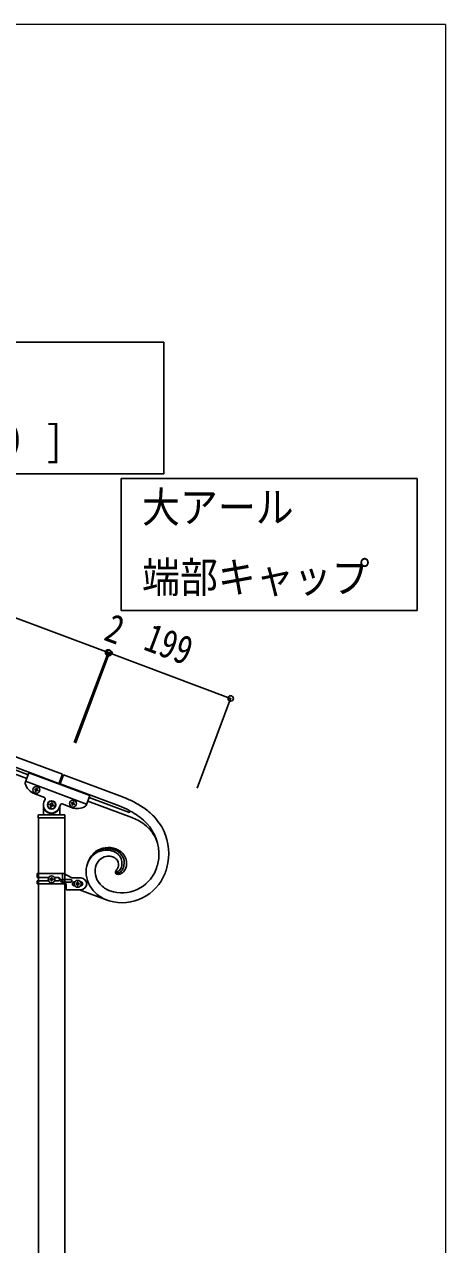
# Model space of a CAD drawing. Units: millimetres, scale not verified. Extents: x -4015 to 4015, y -2862 to 2860.
# Drawn here: x 3188 to 3835, y 934 to 2810 of the extents above; entities that cross this region are included whole.
import ezdxf
from ezdxf.enums import TextEntityAlignment as Align

# ---------------------------------------------------------------- set-up
doc = ezdxf.new("R2010")
doc.units = ezdxf.units.MM
doc.header["$LTSCALE"] = 10
doc.layers.add('0-3_YKK_A1', color=4, linetype='Continuous')
doc.layers.add('0-4_YKK_D', color=6, linetype='Continuous')
doc.layers.add('0-5_YKK_ZWAK', color=92, linetype='Continuous', lineweight=18)
doc.styles.add('ＭＳ ゴシック', font='')
doc.styles.get('ＭＳ ゴシック').set_extended_font_data('MS Gothic')

msp = doc.modelspace()

# ---------------------------------------------------------------- linework, layer by layer
at = {"layer": '0-3_YKK_A1'}
for p, q in [((2460.08, 1936.02), (3241, 1643.11)), ((2465.35, 1950.06), (3246.27, 1657.16)), ((3193.72, 1656.57), (2545.81, 1899.59)), ((3191.61, 1650.96), (2543.7, 1893.97)), ((3194.81, 1659.49), (3189.08, 1644.22)), ((3288.44, 1624.38), (3194.81, 1659.49)), ((3246.27, 1657.16), (3240.69, 1642.29)), ((3242.52, 1641.6), (3248.15, 1656.58)), ((3248.15, 1656.58), (3338.78, 1622.51)), ((3283.53, 1611.27), (3189.9, 1646.39)), ((3205.16, 1634.23), (3204.26, 1634.57)), ((3207.52, 1632.32), (3208.42, 1631.98)), ((3218.57, 1621.75), (3204.06, 1627.19)), ((3217.98, 1614.49), (3219.74, 1619.17)), ((3288.44, 1624.38), (3282.71, 1609.1)), ((3352.87, 1590.57), (3285.23, 1616)), ((3287.31, 1621.56), (3348.02, 1598.75)), ((3249.19, 1595.1), (3210.19, 1595.1)), ((3217.19, 1596.1), (3217.19, 1610.1)), ((3218.19, 1603.1), (3218.46, 1603.1)), ((3228.07, 1611.41), (3226.83, 1611.88)), ((3231.31, 1608.79), (3232.55, 1608.32)), ((3241.19, 1603.1), (3240.91, 1603.1)), ((3243.15, 1610.39), (3241.39, 1605.71)), ((3242.19, 1607.83), (3242.19, 1596.1)), ((3260.24, 1606.12), (3245.72, 1611.56)), ((3261, 1612.26), (3260.1, 1612.6)), ((3264.03, 1612.15), (3264.93, 1611.81)), ((3340.75, 1605.53), (3333.5, 1608.47)), ((3349.35, 1601.42), (3349.22, 1601.49)), ((3349.46, 1601.34), (3349.43, 1601.36)), ((3209.19, 1594.1), (3209.19, 1590.6)), ((3209.44, 801.6), (3209.44, 1590.1)), ((3249.94, 1590.1), (3209.44, 1590.1)), ((3249.69, 1590.1), (3209.69, 1590.1)), ((3249.94, 1590.1), (3249.94, 802.39)), ((3250.19, 1594.1), (3250.19, 1590.6)), ((3207.62, 1504.79), (3248.5, 1504.79)), ((3207.62, 1498.29), (3207.62, 1504.79)), ((3246.59, 1495.29), (3246.59, 1504.79)), ((3248.5, 1504.79), (3260.62, 1497.79)), ((3328.61, 1508.86), (3328.79, 1509.08)), ((3336.85, 1514.4), (3336.51, 1513.4)), ((3336.85, 1514.4), (3336.51, 1513.4)), ((3224.95, 1498.29), (3207.62, 1498.29)), ((3207.62, 1488.79), (3207.62, 1493.29)), ((3224.95, 1493.29), (3207.62, 1493.29)), ((3207.62, 1488.79), (3252.12, 1488.79)), ((3228.18, 1495.32), (3227.22, 1495.32)), ((3231.06, 1496.28), (3232.02, 1496.28)), ((3240.21, 1498.29), (3234.29, 1498.29)), ((3240.21, 1493.29), (3234.3, 1493.29)), ((3258.82, 1495.29), (3245.74, 1495.29)), ((3258.82, 1491.29), (3245.74, 1491.29)), ((3246.59, 1488.79), (3246.59, 1491.29)), ((3247.15, 1491.29), (3247.15, 1495.29)), ((3252.12, 1488.79), (3252.12, 1479.79)), ((3274.62, 1497.79), (3260.62, 1497.79)), ((3265.25, 1491.79), (3264.62, 1491.79)), ((3265.25, 1485.79), (3264.62, 1485.79)), ((3268.18, 1489.27), (3267.22, 1489.27)), ((3271.06, 1488.31), (3272.02, 1488.31)), ((3273.99, 1491.79), (3274.62, 1491.79)), ((3273.99, 1485.79), (3274.62, 1485.79)), ((3285.98, 1490.66), (3283.11, 1491.74)), ((3274.62, 1479.79), (3252.12, 1479.79)), ((3272.33, 1479.76), (3315.18, 1463.66)), ((3318.26, 1462.58), (3315.18, 1463.66)), ((3318.26, 1462.58), (3315.18, 1463.66)), ((3317.56, 1478.72), (3319.24, 1478.04))]:
    msp.add_line(p, q, dxfattribs=at)
for points in [[(3402.24, 2321.79), (3402.24, 2119.24), (2617.68, 2119.24), (2617.68, 2321.79)], [(3791.08, 2111.79), (3791.08, 1909.24), (3336.52, 1909.24), (3336.52, 2111.79)]]:
    msp.add_lwpolyline(points, close=True, dxfattribs=at)
for points in [[(3204.26, 1634.57), (3203.92, 1633.67), (3204.82, 1633.33)], [(3205.38, 1632.1), (3205.05, 1631.2), (3205.95, 1630.86), (3206.28, 1631.76)], [(3207.29, 1634.46), (3207.63, 1635.35), (3206.73, 1635.69), (3206.4, 1634.79)], [(3208.42, 1631.98), (3208.76, 1632.88), (3207.86, 1633.22)], [(3340.75, 1605.53), (3333.5, 1608.47), (3242.87, 1642.54)], [(3231, 1611.72), (3231.46, 1612.96), (3230.23, 1613.42), (3229.77, 1612.19)], [(3260.1, 1612.6), (3260.44, 1613.5), (3261.34, 1613.16)], [(3262.57, 1613.72), (3262.91, 1614.62), (3263.81, 1614.28), (3263.47, 1613.38)], [(3226.83, 1611.88), (3226.37, 1610.64), (3227.6, 1610.18)], [(3228.37, 1608.48), (3227.91, 1607.24), (3229.15, 1606.78), (3229.61, 1608.01)], [(3232.55, 1608.32), (3233.01, 1609.56), (3231.77, 1610.02)], [(3262.46, 1610.69), (3262.12, 1609.79), (3261.23, 1610.13), (3261.56, 1611.02)], [(3264.93, 1611.81), (3264.6, 1610.91), (3263.7, 1611.25)], [(3329.44, 1508.2), (3329.4, 1508.22), (3329.31, 1508.28)], [(3329.44, 1508.2), (3329.4, 1508.22), (3329.31, 1508.28)], [(3329.76, 1508.03), (3329.72, 1508.05), (3329.68, 1508.06)], [(3329.76, 1508.03), (3329.72, 1508.05), (3329.69, 1508.06)], [(3227.22, 1495.32), (3227.22, 1496.28), (3228.18, 1496.28)], [(3229.14, 1497.24), (3229.14, 1498.2), (3230.1, 1498.2), (3230.1, 1497.24)], [(3230.1, 1494.36), (3230.1, 1493.4), (3229.14, 1493.4), (3229.14, 1494.36)], [(3232.02, 1496.28), (3232.02, 1495.32), (3231.06, 1495.32)], [(3267.22, 1489.27), (3267.22, 1488.31), (3268.18, 1488.31)], [(3270.1, 1490.23), (3270.1, 1491.19), (3269.14, 1491.19), (3269.14, 1490.23)], [(3269.14, 1487.35), (3269.14, 1486.39), (3270.1, 1486.39), (3270.1, 1487.35)], [(3272.02, 1488.31), (3272.02, 1489.27), (3271.06, 1489.27)]]:
    msp.add_lwpolyline(points, dxfattribs=at)
for centre, radius in [((3206.34, 1633.28), 5.3), ((3229.69, 1610.1), 6.5), ((3229.69, 1610.1), 6), ((3262.52, 1612.2), 5.3), ((3229.62, 1495.8), 5.3), ((3269.62, 1488.79), 5.3)]:
    msp.add_circle(centre, radius, dxfattribs=at)
for centre, radius, start, end in [((3190.96, 1643.51), 2, 159.44, 197.93995), ((3212.84, 1650.6), 25, 197.93995, 249.44), ((3204.49, 1632.43), 0.96, 339.44, 69.44), ((3205.5, 1635.13), 0.96, 249.44, 339.44), ((3207.18, 1631.42), 0.96, 69.44, 159.44), ((3208.19, 1634.12), 0.96, 159.44, 249.44), ((3229.69, 1610.1), 12.5, 159.44, 339.44), ((3217.87, 1619.87), 2, 339.44, 69.44), ((3261.68, 1614.06), 0.96, 249.44, 339.44), ((3264.37, 1613.05), 0.96, 159.44, 249.44), ((3257.32, 1414.86), 223.06, 63.9976, 68.58065), ((3257.32, 1414.86), 223.06, 63.99763, 68.58069), ((3281.42, 1474.51), 158.94, 55.50192, 62.37535), ((3281.42, 1474.51), 158.94, 55.50192, 62.37535), ((3210.19, 1594.1), 1, 90, 180), ((3216.19, 1596.1), 1, 270, 0), ((3218.19, 1602.1), 1, 90, 180), ((3218.46, 1602.6), 0.5, 33.74899, 90), ((3229.69, 1610.1), 13, 213.74899, 326.25101), ((3227.14, 1608.94), 1.32, 339.44, 69.44), ((3228.53, 1612.65), 1.32, 249.44, 339.44), ((3230.85, 1607.55), 1.32, 69.44, 159.44), ((3232.24, 1611.26), 1.32, 159.44, 249.44), ((3240.91, 1602.6), 0.5, 90, 146.25101), ((3241.19, 1602.1), 1, 0, 90), ((3243.19, 1596.1), 1, 180, 270), ((3245.02, 1609.69), 2, 69.44, 159.44), ((3249.19, 1594.1), 1, 0, 90), ((3269.02, 1629.53), 25, 249.44, 300.94005), ((3260.66, 1611.36), 0.96, 339.44, 69.44), ((3263.36, 1610.35), 0.96, 69.44, 159.44), ((3280.84, 1609.8), 2, 300.94005, 339.44), ((3264.8, 1438.56), 183.43, 60.95635, 65.5394), ((3264.8, 1438.56), 183.43, 60.95635, 65.5394), ((3348.55, 1600.15), 1.5, 249.39996, 339.40004), ((3347.94, 1599.24), 2.6, 54.88719, 57.17895), ((3347.3, 1598.68), 3.42, 48.62844, 50.92019), ((3348.11, 1599.71), 2.12, 41.93618, 46.51923), ((3348.52, 1600.15), 1.52, 339.81696, 40.25526), ((3265.98, 1454.62), 168.96, 54.07959, 58.66264), ((3265.98, 1454.62), 168.96, 54.07959, 58.66264), ((3298.37, 1504.91), 124.33, 44.84534, 54.00778), ((3298.37, 1504.91), 124.33, 44.84553, 54.00797), ((3209.69, 1590.6), 0.5, 180, 270), ((3249.69, 1590.6), 0.5, 270, 0), ((3306.52, 1473.18), 126.22, 63.87108, 68.45414), ((3314.26, 1498.28), 100.36, 54.65204, 61.52548), ((3289.69, 1496.58), 121.18, 44.64433, 51.51776), ((3289.69, 1496.58), 121.18, 44.64462, 51.51805), ((3336.78, 1533.82), 58.38, 19.22986, 52.49831), ((3323.39, 1533.67), 71.2, 357.22765, 42.46738), ((3323.39, 1533.67), 71.2, 357.22765, 42.46738), ((3315.8, 1526.21), 97, 27.16863, 43.18532), ((3315.8, 1526.21), 97, 27.16863, 43.18532), ((3323.47, 1535.47), 86.08, 345.41865, 24.01083), ((3323.47, 1535.47), 86.08, 345.41865, 24.01083), ((3317.11, 1509.04), 34.16, 96.86927, 159.43825), ((3313.95, 1509.8), 30.95, 71.49958, 158.70522), ((3313.9, 1509.97), 30.8, 71.31106, 158.51669), ((3316.96, 1511.14), 33.47, 69.77805, 125.92303), ((3315.15, 1509.83), 33.2, 70.83891, 93.68128), ((3310.55, 1506.43), 35.28, 58.83084, 67.99328), ((3310.55, 1506.43), 35.28, 58.83063, 67.99307), ((3315.51, 1513.94), 29.21, 52.84077, 68.85746), ((3318.22, 1515.84), 28.63, 43.78854, 68.89774), ((3326.01, 1506.66), 43.29, 160.30929, 185.41848), ((3326.01, 1506.66), 43.29, 160.30929, 185.41848), ((3336.64, 1500.82), 55.31, 149.15981, 158.32225), ((3321.41, 1508.34), 38.4, 128.8481, 147.14378), ((3318, 1510.25), 21.24, 93.97262, 158.66126), ((3317.16, 1511.6), 19.83, 71.69684, 94.53921), ((3311.31, 1501), 31.8, 63.09509, 67.67814), ((3311.31, 1501), 31.8, 63.09477, 67.67782), ((3316.49, 1513.33), 18.49, 46.37942, 60.11395), ((3316.49, 1513.33), 18.49, 46.38015, 60.11467), ((3315.51, 1516.82), 23.86, 37.80834, 56.10403), ((3315.51, 1516.82), 23.86, 37.80892, 56.1046), ((3320.54, 1518.23), 12.16, 350.31184, 44.29477), ((3320.54, 1518.23), 12.16, 350.3102, 44.29313), ((3319.18, 1519.63), 22.46, 21.91288, 51.54053), ((3318.06, 1520.35), 19.72, 342.42853, 34.23958), ((3318.06, 1520.35), 19.72, 342.42969, 34.24075), ((3320.85, 1519.6), 24.15, 358.6314, 41.66327), ((3319.23, 1520.94), 21.96, 340.21279, 18.80497), ((3309.86, 1539.37), 85.14, 340.09633, 353.83085), ((3309.86, 1539.37), 85.14, 340.09633, 353.83085), ((3329.62, 1508.88), 47.13, 187.6936, 230.72547), ((3329.62, 1508.88), 47.13, 187.6936, 230.72547), ((3326.77, 1508.29), 30.15, 161.25614, 219.55301), ((3337.99, 1530.42), 70.65, 253.78243, 339.00556), ((3337.99, 1530.42), 70.65, 253.78243, 339.00556), ((3337.6, 1531.32), 56.35, 250.99162, 338.19726), ((3337.6, 1531.32), 56.35, 250.99141, 338.19705), ((3330.21, 1506.35), 2.65, 170.64343, 222.45449), ((3332.64, 1505.76), 5.15, 161.63692, 168.51035), ((3334.34, 1504.81), 7.06, 154.12448, 158.70753), ((3334.78, 1504.24), 7.72, 147.18223, 151.76528), ((3329.98, 1507.65), 1.77, 164.9652, 218.94813), ((3331.43, 1507.9), 4.6, 226.491, 233.36444), ((3331.21, 1507.22), 3.07, 156.18126, 163.05469), ((3339.22, 1500.77), 13.34, 142.66564, 144.9574), ((3331.83, 1506.77), 3.82, 146.93729, 153.81072), ((3330.61, 1508.37), 2.71, 222.38035, 229.25378), ((3334.27, 1504.85), 6.92, 142.30873, 144.60048), ((3331.14, 1507.98), 4.51, 236.9118, 248.36142), ((3329.01, 1508.94), 0.253, 148.64243, 206.9393), ((3329.02, 1508.94), 0.262, 149.28999, 209.7283), ((3303.11, 1530.09), 33.19, 320.70699, 325.29005), ((3329.63, 1509.21), 0.923, 204.21749, 213.37993), ((3329.75, 1509.28), 1.07, 206.21492, 213.08835), ((3303.11, 1530.09), 33.19, 320.71114, 325.29419), ((3331.57, 1509.82), 4.44, 232.10227, 236.68532), ((3330.22, 1509.72), 1.71, 216.80021, 223.67364), ((3330.22, 1509.72), 1.71, 216.80021, 223.67364), ((3330.85, 1510.45), 2.67, 225.64644, 230.22949), ((3330.59, 1510.14), 2.26, 225.02471, 229.60776), ((3330.99, 1510.74), 2.98, 231.03098, 235.61404), ((3333, 1512.85), 7.77, 240.11881, 242.41056), ((3332.28, 1512.49), 5.15, 232.49197, 234.78373), ((3332.85, 1513.66), 8.44, 245.87807, 248.16982), ((3332.9, 1514.33), 7.04, 240.49812, 242.78988), ((3332.91, 1514.33), 7.04, 240.50361, 242.79536), ((3332.94, 1513.84), 10.63, 251.02028, 255.60333), ((3331.95, 1512.54), 7.07, 251.5709, 256.15395), ((3332.48, 1514.16), 6.71, 246.1188, 248.41056), ((3332.48, 1514.16), 6.71, 246.1188, 248.41056), ((3330.69, 1509.76), 1.96, 249.71917, 252.01092), ((3330.69, 1509.76), 1.95, 249.72292, 252.01468), ((3330.79, 1510.54), 2.73, 255.09223, 261.96566), ((3330.79, 1510.54), 2.73, 255.09223, 261.96566), ((3331.24, 1511.23), 5.65, 259.98255, 269.14499), ((3332.2, 1513.52), 10.15, 259.19627, 270.64589), ((3304.73, 1526.86), 30.07, 328.5942, 333.17726), ((3304.73, 1526.86), 30.07, 328.5942, 333.17726), ((3330.69, 1511.14), 3.31, 265.1332, 269.71625), ((3330.69, 1511.13), 3.31, 265.14659, 269.72964), ((3330.32, 1514.9), 7.08, 272.86543, 275.15719), ((3330.31, 1514.89), 7.08, 272.88229, 275.17404), ((3329.79, 1515.33), 7.58, 278.79636, 281.08811), ((3329.8, 1515.34), 7.58, 278.77715, 281.06891), ((3330.99, 1512.35), 6.77, 271.34168, 278.21511), ((3329.27, 1515.75), 8.1, 284.16187, 286.45362), ((3329.27, 1515.75), 8.1, 284.16187, 286.45362), ((3314.05, 1520.77), 19.04, 336.88731, 346.04975), ((3314.05, 1520.77), 19.04, 336.89108, 346.05352), ((3329.19, 1514.89), 7.31, 288.97325, 293.55631), ((3329.19, 1514.89), 7.31, 288.97325, 293.55631), ((3330.39, 1514.29), 8.78, 280.2992, 287.17263), ((3327.82, 1516.88), 9.69, 296.26489, 300.84794), ((3327.82, 1516.88), 9.69, 296.2537, 300.83675), ((3331.6, 1514.46), 11.12, 273.69813, 285.14775), ((3325.78, 1518.97), 12.55, 303.96011, 308.54316), ((3325.78, 1518.97), 12.55, 303.95055, 308.5336), ((3329.85, 1514.93), 9.55, 289.15901, 296.03244), ((3326.28, 1517.51), 11.11, 311.24784, 320.41028), ((3326.28, 1517.51), 11.11, 311.24784, 320.41028), ((3327.34, 1518.64), 14, 298.58823, 305.46166), ((3330.84, 1515.74), 12.56, 286.96601, 300.70053), ((3325.09, 1517.86), 12.25, 322.65672, 338.67341), ((3325.09, 1517.86), 12.25, 322.6534, 338.6701), ((3326.28, 1518.76), 14.74, 308.54529, 317.70773), ((3324.33, 1519.61), 16.77, 320.04168, 329.20412), ((3328.04, 1519.18), 16.95, 302.909, 314.35862), ((3318.72, 1521.93), 22.79, 331.41277, 338.2862), ((3325.8, 1520.25), 19.3, 316.86763, 328.31725), ((3322.76, 1521.42), 22.51, 329.85346, 339.0159), ((3320.87, 1521.21), 24.22, 341.08111, 354.81563), ((3188.11, 1579.85), 228.42, 340.90168, 343.19343), ((3188.11, 1579.85), 228.42, 340.90168, 343.19343), ((3228.18, 1497.24), 0.96, 270, 0), ((3228.18, 1494.36), 0.96, 0, 90), ((3231.06, 1497.24), 0.96, 180, 270), ((3231.06, 1494.36), 0.96, 90, 180), ((3239.46, 1495.79), 2.5, 270, 90), ((3240.21, 1495.79), 2.5, 270, 90), ((3245.74, 1493.29), 2, 90, 270), ((3258.82, 1493.29), 2, 270, 90), ((3264.62, 1488.79), 3, 90, 270), ((3268.18, 1490.23), 0.96, 270, 0), ((3268.18, 1487.35), 0.96, 0, 90), ((3271.06, 1490.23), 0.96, 180, 270), ((3271.06, 1487.35), 0.96, 90, 180), ((3274.62, 1488.79), 9, 270, 90), ((3274.62, 1488.79), 3, 270, 90), ((3333.73, 1515.15), 39.87, 219.65957, 244.76876), ((3338.54, 1522.77), 63.56, 232.4198, 248.43649), ((3338.54, 1522.77), 63.56, 232.4198, 248.43649), ((3343.99, 1541.35), 67.97, 246.35691, 248.64866)]:
    msp.add_arc(centre, radius, start, end, dxfattribs=at)
at = {"layer": '0-4_YKK_D'}
for p, q in [((2535.59, 2137.32), (3316.51, 1844.42)), ((3264.53, 1705.84), (3316.85, 1845.36)), ((3265.18, 1707.59), (3316.86, 1845.35)), ((3266.4, 1705.14), (3318.72, 1844.66)), ((3266.75, 1706.08), (3318.73, 1844.65)), ((3318.37, 1843.72), (3316.5, 1844.42)), ((3318.38, 1843.72), (3504.7, 1773.83)), ((3453.03, 1636.06), (3505.06, 1774.77))]:
    msp.add_line(p, q, dxfattribs=at)
for centre in [(3316.5, 1844.42), (3316.51, 1844.42), (3318.37, 1843.72), (3318.38, 1843.72), (3504.7, 1773.83)]:
    msp.add_circle(centre, 4.25, dxfattribs=at)
at = {"layer": '0-5_YKK_ZWAK', "color": 7}
for q in [(-3965.28, 2810.1), (3834.72, -2489.9)]:
    msp.add_line((3834.72, 2810.1), q, dxfattribs=at)

# ---------------------------------------------------------------- texts
at = {"layer": '0-3_YKK_A1', "style": 'ＭＳ ゴシック', "width": 0.9}
for s, p in [('[連結-コーナー（上）]', (2637.91, 2132.18)), ('大アール', (3368.65, 2029.97)), ('端部キャップ', (3368.65, 1922.18))]:
    msp.add_text(s, height=47.42, dxfattribs=at).set_placement(p, align=Align.BOTTOM_LEFT)
at = {"layer": '0-4_YKK_D', "style": 'ＭＳ ゴシック', "width": 0.8}
for s, rotation, p in [('2', 339.444, (3303.33, 1852.03)), ('199', 339.44, (3364.12, 1837.24))]:
    msp.add_text(s, height=43.99, rotation=rotation, dxfattribs=at).set_placement(p, align=Align.BOTTOM_LEFT)

doc.saveas('drawing.dxf')
